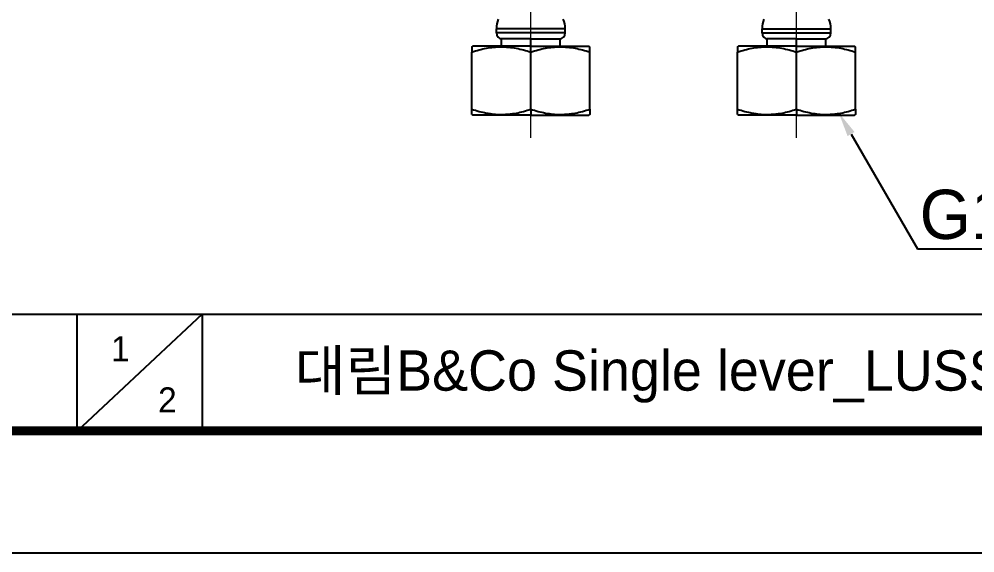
# Model space of a CAD drawing. Extents: x 1661 to 2451, y 0 to 579.
# Drawn here: x 1759.1 to 1953.4, y 0 to 108.5 of the extents above; entities that cross this region are included whole.
import ezdxf
from ezdxf import colors
from ezdxf.entities.mleader import LeaderData, LeaderLine
from ezdxf.math import Vec2, Vec3

# ---------------------------------------------------------------- set-up
doc = ezdxf.new("R2010")
doc.units = 0
doc.header["$LTSCALE"] = 10
doc.header["$MEASUREMENT"] = 0
doc.linetypes.add('CENTER', pattern=[2, 1.25, -0.25, 0.25, -0.25])
doc.layers.get('0').update_dxf_attribs({"linetype": 'CONTINUOUS'})
doc.layers.add('1', color=7, linetype='CONTINUOUS')
doc.layers.add('BODY', color=7, linetype='CONTINUOUS')
doc.styles.add('Daelim Dimension', font='')
doc.styles.get("Standard").update_dxf_attribs({"font": ''})
doc.styles.get('Daelim Dimension').set_extended_font_data('나눔고딕')
doc.styles.get('Standard').set_extended_font_data('GulimChe')

msp = doc.modelspace()

# ---------------------------------------------------------------- linework, layer by layer
at = {"color": 5}
msp.add_line((1673.38, 48.49), (2309.4, 48.49), dxfattribs=at)
at = {"color": 5, "ltscale": 40}
for p, q in [((1770.88, 48.49), (1770.88, 24.69)), ((1770.88, 48.49), (1770.88, 24.69)), ((1796.35, 48.49), (1770.88, 24.69)), ((1796.35, 48.49), (1770.88, 24.69)), ((1796.35, 48.49), (1796.35, 24.69)), ((1796.35, 48.49), (1796.35, 24.69))]:
    msp.add_line(p, q, dxfattribs=at)
at = {"ltscale": 0.5}
msp.add_lwpolyline([(1660.68, 0), (2450.56, 0), (2450.56, 578.76), (1660.68, 578.76)], close=True, dxfattribs=at)
at = {"color": 5, "linetype": 'ByBlock', "lineweight": 200, "const_width": 1.82}
msp.add_lwpolyline([(1673.38, 24.78), (2437.78, 24.78), (2437.78, 565.32), (1673.38, 565.32)], close=True, dxfattribs=at)
at = {"layer": '1', "color": 7, "linetype": 'Continuous', "lineweight": -3}
for p, q in [((1870.14, 106.5), (1856.14, 106.5)), ((1856.14, 105.66), (1856.14, 106.5)), ((1870.14, 105.66), (1856.14, 105.66)), ((1870.14, 105.66), (1870.14, 106.5)), ((1910.14, 106.5), (1924.14, 106.5)), ((1910.14, 105.66), (1910.14, 106.5)), ((1910.14, 105.66), (1924.14, 105.66)), ((1924.14, 105.66), (1924.14, 106.5)), ((1863.14, 104.46), (1857.14, 104.46)), ((1857.14, 104.46), (1857.14, 102.96)), ((1863.14, 104.46), (1869.14, 104.46)), ((1863.14, 102.96), (1863.14, 104.46)), ((1869.14, 102.96), (1869.14, 104.46)), ((1917.14, 104.46), (1911.14, 104.46)), ((1911.14, 104.46), (1911.14, 102.96)), ((1917.14, 104.46), (1923.14, 104.46)), ((1917.14, 102.96), (1917.14, 104.46)), ((1923.14, 102.96), (1923.14, 104.46)), ((1851.37, 102.96), (1851.14, 102.83)), ((1851.14, 90.16), (1851.14, 101.76)), ((1863.14, 102.96), (1851.37, 102.96)), ((1863.14, 102.96), (1874.92, 102.96)), ((1863.14, 101.76), (1863.14, 102.96)), ((1863.14, 90.16), (1863.14, 101.76)), ((1875.15, 102.83), (1874.92, 102.96)), ((1875.14, 90.16), (1875.14, 101.76)), ((1905.37, 102.96), (1905.14, 102.83)), ((1905.14, 90.16), (1905.14, 101.76)), ((1917.14, 102.96), (1905.37, 102.96)), ((1917.14, 101.76), (1917.14, 102.96)), ((1917.14, 102.96), (1928.92, 102.96)), ((1917.14, 90.16), (1917.14, 101.76)), ((1929.15, 102.83), (1928.92, 102.96)), ((1929.14, 90.16), (1929.14, 101.76)), ((1863.14, 90.16), (1863.14, 88.96)), ((1917.14, 90.16), (1917.14, 88.96)), ((1851.14, 89.09), (1851.37, 88.96)), ((1863.14, 88.96), (1851.37, 88.96)), ((1863.14, 88.96), (1874.92, 88.96)), ((1874.92, 88.96), (1875.15, 89.09)), ((1905.14, 89.09), (1905.37, 88.96)), ((1917.14, 88.96), (1905.37, 88.96)), ((1917.14, 88.96), (1928.92, 88.96)), ((1928.92, 88.96), (1929.15, 89.09))]:
    msp.add_line(p, q, dxfattribs=at)
for centre, radius, start, end in [((1861.14, 106.5), 5, 156.9261, 180), ((1865.14, 106.5), 5, 0, 23.0739), ((1915.14, 106.5), 5, 156.9261, 180), ((1919.14, 106.5), 5, 0, 23.0739), ((1857.34, 105.66), 1.2, 180, 270), ((1868.94, 105.66), 1.2, 270, 0), ((1911.34, 105.66), 1.2, 180, 270), ((1922.94, 105.66), 1.2, 270, 0)]:
    msp.add_arc(centre, radius, start, end, dxfattribs=at)
for points, knots in [([(1851.14, 102.83), (1851.14, 102.83), (1851.14, 102.83), (1851.14, 102.83), (1851.14, 102.82), (1851.14, 102.82), (1851.14, 102.81), (1851.14, 102.78), (1851.14, 102.71), (1851.14, 102.64), (1851.14, 102.45), (1851.14, 102.34), (1851.14, 102.07), (1851.14, 101.92), (1851.14, 101.76)], [0, 0, 0, 0, 0.060313, 0.060313, 0.091636, 0.091636, 0.122959, 0.24825, 0.24825, 0.498834, 0.498834, 0.749417, 0.749417, 1, 1, 1, 1]), ([(1851.14, 101.76), (1852.12, 102.09), (1853.11, 102.36), (1854.61, 102.64), (1855.11, 102.71), (1856.12, 102.81), (1856.62, 102.83), (1857.26, 102.83), (1857.39, 102.83), (1857.58, 102.83), (1857.64, 102.82), (1857.77, 102.82), (1858.09, 102.81), (1858.41, 102.78), (1859.17, 102.71), (1859.67, 102.64), (1860.67, 102.45), (1861.17, 102.34), (1862.16, 102.07), (1862.65, 101.93), (1863.14, 101.76)], [0, 0, 0, 0, 0.25, 0.25, 0.375, 0.375, 0.5, 0.5, 0.53125, 0.53125, 0.546875, 0.546875, 0.5625, 0.625, 0.625, 0.75, 0.75, 0.875, 0.875, 1, 1, 1, 1]), ([(1863.14, 101.76), (1864.12, 102.09), (1865.11, 102.36), (1866.61, 102.64), (1867.11, 102.71), (1868.12, 102.81), (1868.62, 102.83), (1869.26, 102.83), (1869.39, 102.83), (1869.58, 102.83), (1869.64, 102.82), (1869.77, 102.82), (1870.09, 102.81), (1870.41, 102.78), (1871.17, 102.71), (1871.67, 102.64), (1872.67, 102.45), (1873.17, 102.34), (1874.16, 102.07), (1874.65, 101.92), (1875.14, 101.76)], [0, 0, 0, 0, 0.25, 0.25, 0.375, 0.375, 0.5, 0.5, 0.53125, 0.53125, 0.546875, 0.546875, 0.5625, 0.625, 0.625, 0.75, 0.75, 0.875, 0.875, 1, 1, 1, 1]), ([(1875.14, 101.76), (1875.14, 102.09), (1875.14, 102.36), (1875.14, 102.64), (1875.14, 102.71), (1875.14, 102.81), (1875.14, 102.83), (1875.14, 102.83), (1875.14, 102.83), (1875.14, 102.83)], [0, 0, 0, 0, 0.498674, 0.498674, 0.748011, 0.748011, 0.997349, 0.997349, 1, 1, 1, 1]), ([(1905.14, 102.83), (1905.14, 102.83), (1905.14, 102.83), (1905.14, 102.83), (1905.14, 102.82), (1905.14, 102.82), (1905.14, 102.81), (1905.14, 102.78), (1905.14, 102.71), (1905.14, 102.64), (1905.14, 102.45), (1905.14, 102.34), (1905.14, 102.07), (1905.14, 101.92), (1905.14, 101.76)], [0, 0, 0, 0, 0.060313, 0.060313, 0.091636, 0.091636, 0.122959, 0.24825, 0.24825, 0.498834, 0.498834, 0.749417, 0.749417, 1, 1, 1, 1]), ([(1905.14, 101.76), (1906.12, 102.09), (1907.11, 102.36), (1908.61, 102.64), (1909.11, 102.71), (1910.12, 102.81), (1910.62, 102.83), (1911.26, 102.83), (1911.39, 102.83), (1911.58, 102.83), (1911.64, 102.82), (1911.77, 102.82), (1912.09, 102.81), (1912.41, 102.78), (1913.17, 102.71), (1913.67, 102.64), (1914.67, 102.45), (1915.17, 102.34), (1916.16, 102.07), (1916.65, 101.93), (1917.14, 101.76)], [0, 0, 0, 0, 0.25, 0.25, 0.375, 0.375, 0.5, 0.5, 0.53125, 0.53125, 0.546875, 0.546875, 0.5625, 0.625, 0.625, 0.75, 0.75, 0.875, 0.875, 1, 1, 1, 1]), ([(1917.14, 101.76), (1918.12, 102.09), (1919.11, 102.36), (1920.61, 102.64), (1921.11, 102.71), (1922.12, 102.81), (1922.62, 102.83), (1923.26, 102.83), (1923.39, 102.83), (1923.58, 102.83), (1923.64, 102.82), (1923.77, 102.82), (1924.09, 102.81), (1924.41, 102.78), (1925.17, 102.71), (1925.67, 102.64), (1926.67, 102.45), (1927.17, 102.34), (1928.16, 102.07), (1928.65, 101.92), (1929.14, 101.76)], [0, 0, 0, 0, 0.25, 0.25, 0.375, 0.375, 0.5, 0.5, 0.53125, 0.53125, 0.546875, 0.546875, 0.5625, 0.625, 0.625, 0.75, 0.75, 0.875, 0.875, 1, 1, 1, 1]), ([(1929.14, 101.76), (1929.14, 102.09), (1929.14, 102.36), (1929.14, 102.64), (1929.14, 102.71), (1929.14, 102.81), (1929.14, 102.83), (1929.14, 102.83), (1929.14, 102.83), (1929.14, 102.83)], [0, 0, 0, 0, 0.498674, 0.498674, 0.748011, 0.748011, 0.997349, 0.997349, 1, 1, 1, 1]), ([(1851.14, 89.09), (1851.14, 89.09), (1851.14, 89.09), (1851.14, 89.1), (1851.14, 89.1), (1851.14, 89.1), (1851.14, 89.12), (1851.14, 89.14), (1851.14, 89.21), (1851.14, 89.29), (1851.14, 89.47), (1851.14, 89.59), (1851.14, 89.85), (1851.14, 90), (1851.14, 90.16)], [0, 0, 0, 0, 0.060313, 0.060313, 0.091636, 0.091636, 0.122959, 0.24825, 0.24825, 0.498834, 0.498834, 0.749417, 0.749417, 1, 1, 1, 1]), ([(1851.14, 90.16), (1852.12, 89.84), (1853.11, 89.57), (1854.61, 89.29), (1855.11, 89.22), (1856.12, 89.12), (1856.62, 89.09), (1857.26, 89.09), (1857.39, 89.09), (1857.58, 89.1), (1857.64, 89.1), (1857.77, 89.1), (1858.09, 89.12), (1858.41, 89.14), (1859.17, 89.21), (1859.67, 89.29), (1860.67, 89.47), (1861.17, 89.59), (1862.16, 89.85), (1862.65, 90), (1863.14, 90.16)], [0, 0, 0, 0, 0.25, 0.25, 0.375, 0.375, 0.5, 0.5, 0.53125, 0.53125, 0.546875, 0.546875, 0.5625, 0.625, 0.625, 0.75, 0.75, 0.875, 0.875, 1, 1, 1, 1]), ([(1863.14, 90.16), (1864.12, 89.84), (1865.11, 89.57), (1866.61, 89.29), (1867.11, 89.21), (1868.12, 89.12), (1868.62, 89.09), (1869.26, 89.09), (1869.39, 89.09), (1869.58, 89.1), (1869.64, 89.1), (1869.77, 89.1), (1870.09, 89.12), (1870.41, 89.14), (1871.17, 89.21), (1871.67, 89.29), (1872.67, 89.47), (1873.17, 89.59), (1874.16, 89.85), (1874.65, 90), (1875.14, 90.16)], [0, 0, 0, 0, 0.25, 0.25, 0.375, 0.375, 0.5, 0.5, 0.53125, 0.53125, 0.546875, 0.546875, 0.5625, 0.625, 0.625, 0.75, 0.75, 0.875, 0.875, 1, 1, 1, 1]), ([(1875.14, 90.16), (1875.14, 89.84), (1875.14, 89.57), (1875.14, 89.29), (1875.14, 89.21), (1875.14, 89.12), (1875.14, 89.09), (1875.14, 89.09), (1875.14, 89.09), (1875.14, 89.09)], [0, 0, 0, 0, 0.498674, 0.498674, 0.748011, 0.748011, 0.997349, 0.997349, 1, 1, 1, 1]), ([(1905.14, 89.09), (1905.14, 89.09), (1905.14, 89.09), (1905.14, 89.1), (1905.14, 89.1), (1905.14, 89.1), (1905.14, 89.12), (1905.14, 89.14), (1905.14, 89.21), (1905.14, 89.29), (1905.14, 89.47), (1905.14, 89.59), (1905.14, 89.85), (1905.14, 90), (1905.14, 90.16)], [0, 0, 0, 0, 0.060313, 0.060313, 0.091636, 0.091636, 0.122959, 0.24825, 0.24825, 0.498834, 0.498834, 0.749417, 0.749417, 1, 1, 1, 1]), ([(1905.14, 90.16), (1906.12, 89.84), (1907.11, 89.57), (1908.61, 89.29), (1909.11, 89.22), (1910.12, 89.12), (1910.62, 89.09), (1911.26, 89.09), (1911.39, 89.09), (1911.58, 89.1), (1911.64, 89.1), (1911.77, 89.1), (1912.09, 89.12), (1912.41, 89.14), (1913.17, 89.21), (1913.67, 89.29), (1914.67, 89.47), (1915.17, 89.59), (1916.16, 89.85), (1916.65, 90), (1917.14, 90.16)], [0, 0, 0, 0, 0.25, 0.25, 0.375, 0.375, 0.5, 0.5, 0.53125, 0.53125, 0.546875, 0.546875, 0.5625, 0.625, 0.625, 0.75, 0.75, 0.875, 0.875, 1, 1, 1, 1]), ([(1917.14, 90.16), (1918.12, 89.84), (1919.11, 89.57), (1920.61, 89.29), (1921.11, 89.21), (1922.12, 89.12), (1922.62, 89.09), (1923.26, 89.09), (1923.39, 89.09), (1923.58, 89.1), (1923.64, 89.1), (1923.77, 89.1), (1924.09, 89.12), (1924.41, 89.14), (1925.17, 89.21), (1925.67, 89.29), (1926.67, 89.47), (1927.17, 89.59), (1928.16, 89.85), (1928.65, 90), (1929.14, 90.16)], [0, 0, 0, 0, 0.25, 0.25, 0.375, 0.375, 0.5, 0.5, 0.53125, 0.53125, 0.546875, 0.546875, 0.5625, 0.625, 0.625, 0.75, 0.75, 0.875, 0.875, 1, 1, 1, 1]), ([(1929.14, 90.16), (1929.14, 89.84), (1929.14, 89.57), (1929.14, 89.29), (1929.14, 89.21), (1929.14, 89.12), (1929.14, 89.09), (1929.14, 89.09), (1929.14, 89.09), (1929.14, 89.09)], [0, 0, 0, 0, 0.498674, 0.498674, 0.748011, 0.748011, 0.997349, 0.997349, 1, 1, 1, 1])]:
    msp.add_open_spline(points, degree=3, knots=knots, dxfattribs=at)
at = {"layer": 'BODY', "color": 1, "linetype": 'CENTER', "lineweight": 5}
for p, q in [((1863.14, 84.33), (1863.14, 122.21)), ((1917.14, 84.33), (1917.14, 122.21))]:
    msp.add_line(p, q, dxfattribs=at)

# ---------------------------------------------------------------- texts
at = {"char_height": 5.1, "width": 7.119, "attachment_point": 1, "style": 'Daelim Dimension'}
for s, insert in [('1', (1777.8, 44.03)), ('2', (1787.38, 33.63))]:
    msp.add_mtext(s, dxfattribs=dict(at, insert=insert))
at = {"color": 2, "insert": (1815.19, 41.16), "char_height": 8.198, "width": 362.8925, "attachment_point": 1, "style": 'Daelim Dimension'}
msp.add_mtext('대림B&Co Single lever_LUSSO_원홀세면수전_HFL A10', dxfattribs=at)

# ---------------------------------------------------------------- leaders
at = {"ltscale": 0.5}
ml = msp.add_multileader_mtext('Standard', dxfattribs=at)
ml.set_content('{\\f나눔고딕|b0|i0|c129|p50;G1/2-14TH}', color=256)
ml.set_leader_properties(color=5)
ml.build(insert=Vec2(0, 0))
ml.multileader.update_dxf_attribs({"text_left_attachment_type": 6, "text_right_attachment_type": 6, "dogleg_length": 0.36, "arrow_head_size": 5})
ctx = ml.context
ctx.base_point, ctx.char_height, ctx.arrow_head_size, ctx.landing_gap_size, ctx.plane_origin = Vec3(1942.1, 61.79), 10, 5, 0.09, Vec3(1926.56, 87.89)
ctx.left_attachment, ctx.right_attachment = 6, 6
notes = []
notes.append((ctx, [(0, (1, 1, 0), (1941.74, 61.79), (1, 0), 0.36, [(0, [(1925.74, 89.44)], 0, [])])]))
ctx.mtext.insert, ctx.mtext.flow_direction = Vec3(1942.19, 73.79), 5
for ctx, leaders in notes:
    for number, flags, end, landing, length, lines in leaders:
        leader = LeaderData()
        leader.index, (leader.has_last_leader_line, leader.has_dogleg_vector, leader.attachment_direction) = number, flags
        leader.last_leader_point, leader.dogleg_vector, leader.dogleg_length = Vec3(end), Vec3(landing), length
        for number, points, colour, breaks in lines:
            line = LeaderLine()
            line.index, line.vertices, line.color, line.breaks = number, Vec3.list(points), colors.encode_raw_color(colour), breaks
            leader.lines.append(line)
        ctx.leaders.append(leader)

doc.saveas('drawing.dxf')
